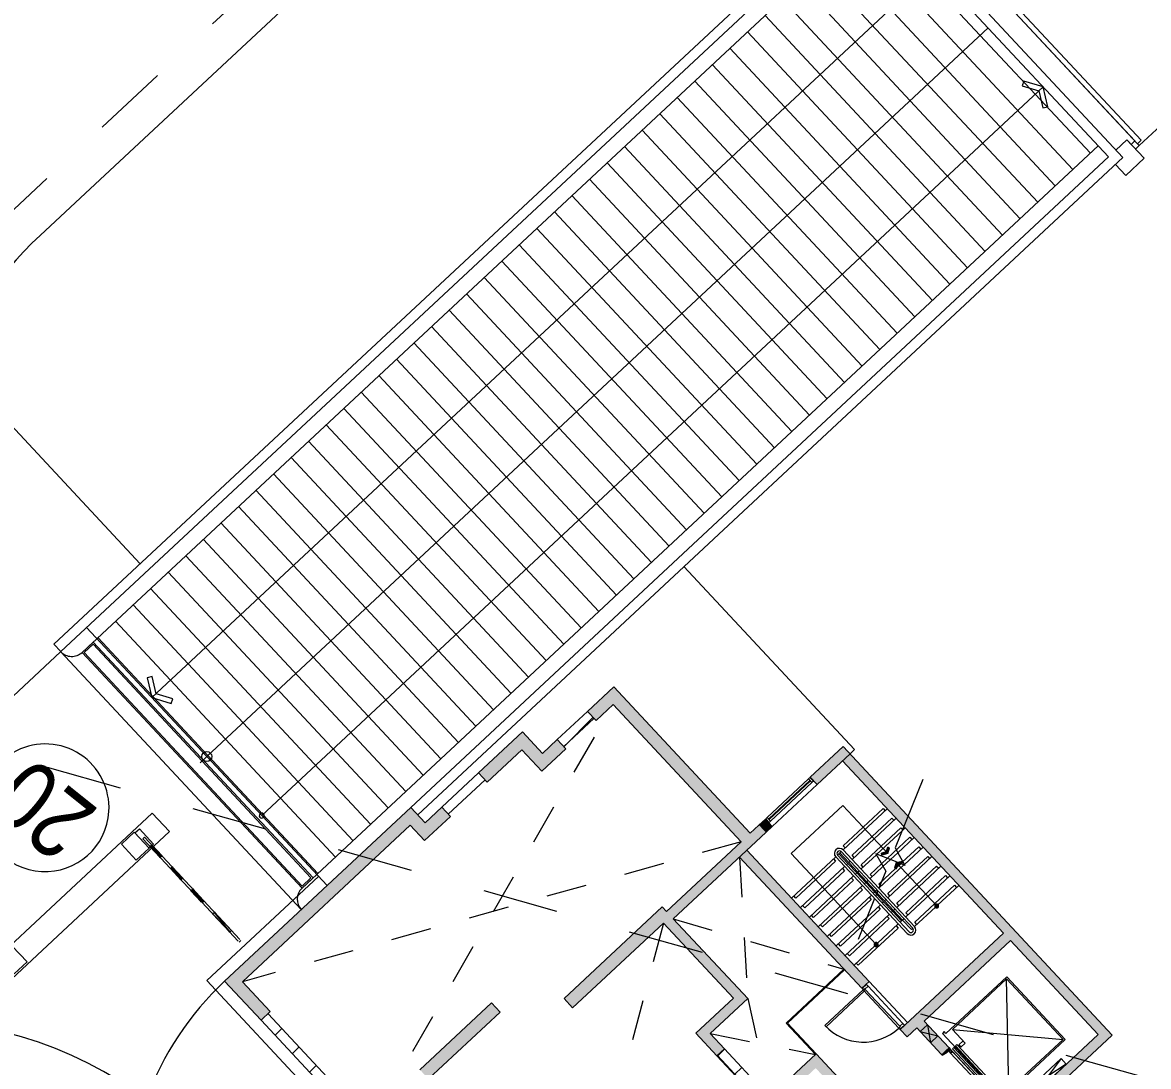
# Model space of a CAD drawing. Header units: millimetres. Extents: x -71377 to 516042, y -145869 to 441446.
# Drawn here: x 170572 to 192912, y 93137 to 113853 of the extents above; entities that cross this region are included whole.
import ezdxf

# ---------------------------------------------------------------- set-up
doc = ezdxf.new("R2010")
doc.units = ezdxf.units.MM
doc.header["$LTSCALE"] = 1000
for name, pattern in [('_점선_M_', [3, 1.5, -1.5]), ('_점선_S_', [1.6, 0.8, -0.8]), ('_점선_XS_', [1.15, 0.6, -0.55])]:
    doc.linetypes.add(name, pattern=pattern)
for name, color, linetype, lineweight in [('01', 1, 'Continuous', 5), ('04', 4, 'Continuous', 5), ('06', 6, 'Continuous', 5), ('07', 7, 'Continuous', 5), ('09_HID', 9, '_점선_M_', 5), ('252', 252, 'Continuous', 5), ('A-detl', 7, 'Continuous', 5), ('A-door', 4, 'Continuous', 5), ('A-door-hdln', 8, 'Continuous', 5), ('A-ele-8', 8, 'Continuous', 5), ('A-fnsh', 5, 'Continuous', 5), ('A-furn-hdln', 8, '_점선_XS_', 5), ('A-glas', 5, 'Continuous', 5), ('A-glas-hdln', 8, 'Continuous', 5), ('A-hat', 251, 'Continuous', 5), ('A-mark-k', 7, 'Continuous', 5), ('A-strs', 7, 'Continuous', 5), ('A-wind', 4, 'Continuous', 5), ('A-wind-hdln', 8, 'Continuous', 5), ('A_bwall', 3, 'Continuous', 5), ('A_cwall', 2, 'Continuous', 5), ('A_fnsh-4', 4, 'Continuous', 5), ('AA_dash_M_', 7, '_점선_M_', 5), ('AA_난간', 7, 'Continuous', 9), ('AA_논슬립', 252, 'Continuous', 5), ('AA_오픈', 8, '_점선_S_', 5), ('elev', 4, 'Continuous', 5), ('S-ccol', 2, 'Continuous', 5), ('조경라인_dwg', 8, 'Continuous', 5)]:
    doc.layers.add(name, color=color, linetype=linetype, lineweight=lineweight)
doc.styles.add('Arial', font='arial.ttf', dxfattribs={"width": 0.821908, "height": 1379.715681})
pattern_1 = [(45, (165969.5, 243949.9), (-353.5534, 353.5534), [])]

# ---------------------------------------------------------------- blocks, each defined once
blk = doc.blocks.new('EV_15인승 - EV_15인승_1060x2100-6900318-지반층 배치도')
at = {"layer": 'A-furn-hdln'}
for p, q in [((1050, 100), (1050, -100)), ((1350, 100), (1350, -100))]:
    blk.add_line(p, q, dxfattribs=at)
at = {"layer": 'elev'}
for p, q in [((1350, 100), (1050, -100)), ((1350, -100), (1050, 100)), ((1025, -198), (-775, -198)), ((-775, -198), (-775, -248)), ((665, -135), (-415, -135)), ((-415, -135), (-415, -175)), ((-415, -175), (665, -175)), ((665, -219), (-415, -219)), ((-415, -219), (-415, -259)), ((-405, -65), (-405, -50)), ((-405, -50), (-375, -50)), ((-402, -65), (-405, -65)), ((-405, -100), (-405, -85)), ((-405, -85), (-402, -85)), ((-375, -100), (-405, -100)), ((-378, -53), (-402, -53)), ((-402, -53), (-402, -65)), ((-402, -85), (-402, -97)), ((-402, -97), (-378, -97)), ((-378, -97), (-378, -53)), ((-375, -50), (625, -50)), ((-375, -50), (-375, -100)), ((-375, -100), (625, -100)), ((625, -50), (655, -50)), ((625, -50), (625, -100)), ((655, -100), (625, -100)), ((652, -53), (628, -53)), ((628, -53), (628, -97)), ((628, -97), (652, -97)), ((652, -65), (652, -53)), ((655, -65), (652, -65)), ((652, -97), (652, -85)), ((652, -85), (655, -85)), ((655, -50), (655, -65)), ((655, -85), (655, -100)), ((665, -175), (665, -135)), ((665, -259), (665, -219)), ((1025, -248), (1025, -198)), ((-775, -248), (-725, -248)), ((-725, -248), (-725, -1898)), ((-695, -1868), (-695, -398)), ((-695, -398), (-325, -398)), ((945, -398), (-695, -1868)), ((-695, -398), (945, -1868)), ((-415, -259), (665, -259)), ((-325, -278), (-385, -278)), ((-385, -278), (-385, -398)), ((-325, -398), (-325, -278)), ((635, -278), (575, -278)), ((575, -278), (575, -398)), ((575, -398), (945, -398)), ((635, -398), (635, -278)), ((945, -398), (945, -1868)), ((975, -1898), (975, -248)), ((975, -248), (1025, -248)), ((-1100, -720), (-950, -720)), ((-950, -1580), (-1100, -720)), ((-1100, -1580), (-950, -720)), ((-1100, -1580), (-1100, -720)), ((-950, -720), (-950, -1580)), ((-950, -1580), (-1100, -1580)), ((-725, -1898), (975, -1898)), ((945, -1868), (-695, -1868))]:
    blk.add_line(p, q, dxfattribs=at)
blk = doc.blocks.new('외여닫이문 - __A_FSD_11x21_씰FL_20_원형__계단실-7570922-지반층 배치도')
at = {"layer": 'A-door'}
for p, q in [((485, 100), (485, 1140)), ((485, 1140), (520, 1140)), ((520, 100), (520, 1140)), ((-520, 100), (-550, 100)), ((-550, 100), (-550, -20)), ((-520, 65), (-520, 100)), ((-505, 65), (-520, 65)), ((-505, -20), (-505, 65)), ((485, 100), (520, 100)), ((520, 65), (505, 65)), ((505, 65), (505, -20)), ((520, 100), (520, 65)), ((550, 100), (520, 100)), ((550, -20), (550, 100)), ((-550, -20), (-505, -20)), ((505, -20), (550, -20))]:
    blk.add_line(p, q, dxfattribs=at)
at = {"layer": 'A-door-hdln'}
for p, q in [((520, 100), (-520, 100)), ((505, 65), (-505, 65)), ((505, -20), (-505, -20))]:
    blk.add_line(p, q, dxfattribs=at)
blk.add_arc((520, 100), 1040, 90, 180, dxfattribs=at)
blk = doc.blocks.new('고정창 - _A_AW_12X11-7564381-지반층 배치도')
at = {"layer": 'A-glas'}
for p, q in [((-560, -44), (560, -44)), ((-560, -56), (-560, -44)), ((560, -56), (-560, -56)), ((560, -44), (560, -56))]:
    blk.add_line(p, q, dxfattribs=at)
at = {"layer": 'A-wind'}
for p, q in [((-600, 0), (-560, 0)), ((-600, -100), (-600, 0)), ((-560, -100), (-600, -100)), ((-560, 0), (-560, -100)), ((560, 0), (600, 0)), ((560, -100), (560, 0)), ((600, -100), (560, -100)), ((600, 0), (600, -100))]:
    blk.add_line(p, q, dxfattribs=at)
at = {"layer": 'A-wind-hdln'}
for p, q in [((-560, 0), (560, 0)), ((560, -100), (-560, -100))]:
    blk.add_line(p, q, dxfattribs=at)
blk = doc.blocks.new('조경라인_dwg_XREF-조경라인$0$XREF-조경라인$0$XREF-조경라인$0$XR-단지배치도$0$XR-단지배치도$0$A$Ce978da38-7862171-지반층 배치도')
at = {"layer": '04'}
for points in [[(295, -464), (-7, -440), (290, -414)], [(295, -464), (-3, -490), (-7, -440)], [(890, -412), (588, -388), (886, -363)], [(890, -412), (592, -438), (588, -388)], [(1486, -360), (1184, -337), (1481, -311)], [(1486, -360), (1188, -386), (1184, -337)], [(2280, -291), (1779, -285), (2276, -242)], [(2280, -291), (1783, -334), (1779, -285)], [(-385, -4262), (-87, -4236), (-83, -4285)], [(-2399, -4437), (-1902, -4394), (-1898, -4443), (-2233, -4439)], [(-2399, -4437), (-1898, -4443), (-2395, -4487)], [(-1576, -4365), (-1278, -4339), (-1274, -4389)], [(-1576, -4365), (-1274, -4389), (-1572, -4415)], [(-981, -4313), (-683, -4288), (-679, -4337), (-737, -4333)], [(-981, -4313), (-726, -4341), (-976, -4363)], [(-385, -4262), (-83, -4285), (-381, -4311)]]:
    blk.add_hatch(color=256, dxfattribs=at).paths.add_polyline_path(points)
for p, q in [((-7, -440), (290, -414)), ((295, -464), (-7, -440)), ((-3, -490), (-7, -440)), ((-7, -440), (295, -464)), ((290, -414), (295, -464)), ((588, -388), (886, -363)), ((890, -412), (588, -388)), ((592, -438), (588, -388)), ((588, -388), (890, -412)), ((890, -412), (592, -438)), ((886, -363), (890, -412)), ((1184, -337), (1481, -311)), ((1486, -360), (1184, -337)), ((1188, -386), (1184, -337)), ((1184, -337), (1486, -360)), ((1486, -360), (1188, -386)), ((1481, -311), (1486, -360)), ((1779, -285), (2276, -242)), ((1779, -285), (2276, -242)), ((2280, -291), (1779, -285)), ((1783, -334), (1779, -285)), ((1779, -285), (2280, -291)), ((2280, -291), (1783, -334)), ((2280, -291), (1783, -334)), ((2276, -242), (2280, -291)), ((295, -464), (-3, -490)), ((-385, -4262), (-87, -4236)), ((-87, -4236), (-83, -4285)), ((-2667, -4510), (-2671, -4461)), ((-2399, -4437), (-1902, -4394)), ((-2399, -4437), (-1902, -4394)), ((-2399, -4437), (-1898, -4443)), ((-2395, -4487), (-2399, -4437)), ((-2233, -4439), (-2399, -4437)), ((-1898, -4443), (-2395, -4487)), ((-1898, -4443), (-2395, -4487)), ((-1898, -4443), (-2233, -4439)), ((-1902, -4394), (-1898, -4443)), ((-1600, -4417), (-1605, -4368)), ((-1576, -4365), (-1278, -4339)), ((-1576, -4365), (-1274, -4389)), ((-1572, -4415), (-1576, -4365)), ((-1274, -4389), (-1576, -4365)), ((-1274, -4389), (-1572, -4415)), ((-1278, -4339), (-1274, -4389)), ((-981, -4313), (-683, -4288)), ((-981, -4313), (-726, -4341)), ((-976, -4363), (-981, -4313)), ((-737, -4333), (-981, -4313)), ((-726, -4341), (-976, -4363)), ((-679, -4337), (-737, -4333)), ((-683, -4288), (-679, -4337)), ((-385, -4262), (-83, -4285)), ((-381, -4311), (-385, -4262)), ((-83, -4285), (-385, -4262)), ((-83, -4285), (-381, -4311))]:
    blk.add_line(p, q, dxfattribs=at)
at = {"layer": '04', "flags": 128}
for points in [[(-498, -43), (0, 0), (408, -4682), (-91, -4726)], [(2552, -268), (-212, -508), (-216, -458), (2548, -218)], [(-410, -437), (0, -402), (10, -521), (41, -870), (-388, -907), (-418, -558), (10, -521), (-400, -557)], [(1184, -337), (1481, -311), (1486, -360), (1188, -386)], [(319, -4288), (-90, -4324), (-101, -4205), (-131, -3856), (297, -3819), (328, -4167), (-101, -4205), (309, -4169)]]:
    blk.add_lwpolyline(points, close=True, dxfattribs=at)
for points in [[(-7, -440), (290, -414), (295, -464), (-3, -490)], [(588, -388), (886, -363), (890, -412), (592, -438)], [(-2643, -4458), (121, -4218), (126, -4267), (-2638, -4508)], [(-83, -4285), (-381, -4311), (-385, -4262), (-87, -4236)], [(-1576, -4365), (-1278, -4339), (-1274, -4389), (-1572, -4415)], [(-679, -4337), (-976, -4363), (-981, -4313), (-683, -4288)]]:
    blk.add_lwpolyline(points, dxfattribs=at)
blk = doc.blocks.new('조경라인_dwg_XREF-조경라인$0$A$C78AA064C-7862170-지반층 배치도')
at = {"layer": '07'}
for start, end in [(21.6264, 201.6264), (201.6264, 21.6264)]:
    blk.add_arc((1310, 1310), 1266, start, end, dxfattribs=at)
at = {"layer": '252', "insert": (1487, 2029), "char_height": 1379.7, "width": 2060.14, "attachment_point": 2, "rotation": 346.196, "line_spacing_factor": 0.941778, "style": 'Arial'}
blk.add_mtext('20', dxfattribs=at)
blk = doc.blocks.new('조경라인_dwg_A$Ced66136b-7862173-지반층 배치도')
at = {"layer": '01'}
blk.add_line((25199, 26364), (29097, 29999), dxfattribs=at)
for centre, radius, start, end in [((36442, 19073), 6000, 133, 160.1911), ((26241, 15148), 7500, 13.5878, 189.9829)]:
    blk.add_arc(centre, radius, start, end, dxfattribs=at)
for name, p, rotation in [('조경라인_dwg_XREF-조경라인$0$XREF-조경라인$0$XREF-조경라인$0$XR-단지배치도$0$XR-단지배치도$0$A$Ce978da38-7862171-지반층 배치도', (27478, 23590), 128.0251570726265), ('조경라인_dwg_XREF-조경라인$0$A$C78AA064C-7862170-지반층 배치도', (30531, 27537), 155.0499774602706)]:
    blk.add_blockref(name, p, dxfattribs=dict(rotation=rotation))
blk = doc.blocks.new('조경라인_dwg-6847807-지반층 배치도')
at = {"layer": '06', "flags": 128}
blk.add_lwpolyline([(177827, 116067), (171625, 110283), (170923, 109629)], dxfattribs=at)
at = {"layer": '06'}
for centre, radius, start, end in [((187549, 97403), 22300, 24.2097, 85.3974), ((187549, 97403), 20500, 13.2925, 85.3974), ((176379, 103778), 8000, 133, 184.2811)]:
    blk.add_arc(centre, radius, start, end, dxfattribs=at)
at = {"layer": '09_HID'}
blk.add_line((177635, 116893), (161367, 101723), dxfattribs=at)
blk.add_arc((186291, 81927), 36075, 98.7165, 119.7003, dxfattribs=at)
blk.add_blockref('조경라인_dwg_A$Ced66136b-7862173-지반층 배치도', (142231, 71369))
blk = doc.blocks.new('계단진행_난간_Non Slip - 계단진행_난간_Non Slip-3375518-지반층 배치도')
at = {"layer": 'AA_난간'}
for p, q in [((700, 0), (700, -2080)), ((750, -2080), (750, 0)), ((850, 0), (850, -2080)), ((900, -2080), (900, 0))]:
    blk.add_line(p, q, dxfattribs=at)
for centre, radius, start, end in [((800, 0), 100, 360, 180), ((800, 0), 50, 0, 180), ((800, -2080), 100, 180, 0), ((800, -2080), 50, 180, 0)]:
    blk.add_arc(centre, radius, start, end, dxfattribs=at)
at = {"layer": 'AA_논슬립'}
for p, q in [((-440, -60), (-440, 0)), ((960, 60), (2040, 60)), ((960, 0), (960, 60)), ((2040, 60), (2040, 0)), ((640, -60), (-440, -60)), ((640, 0), (640, -60)), ((960, -200), (2040, -200)), ((960, -260), (960, -200)), ((2040, -200), (2040, -260)), ((-440, -320), (-440, -260)), ((640, -320), (-440, -320)), ((640, -260), (640, -320)), ((-440, -580), (-440, -520)), ((640, -580), (-440, -580)), ((640, -520), (640, -580)), ((960, -460), (2040, -460)), ((960, -520), (960, -460)), ((2040, -460), (2040, -520)), ((-440, -840), (-440, -780)), ((640, -840), (-440, -840)), ((640, -780), (640, -840)), ((960, -720), (2040, -720)), ((960, -780), (960, -720)), ((2040, -720), (2040, -780)), ((-440, -1100), (-440, -1040)), ((640, -1100), (-440, -1100)), ((640, -1040), (640, -1100)), ((960, -980), (1408, -980)), ((960, -1040), (960, -980)), ((1441, -980), (1559, -980)), ((1592, -980), (2040, -980)), ((2040, -980), (2040, -1040)), ((-440, -1360), (-440, -1300)), ((640, -1300), (640, -1360)), ((960, -1240), (2040, -1240)), ((960, -1300), (960, -1240)), ((2040, -1240), (2040, -1300)), ((640, -1360), (-440, -1360)), ((-440, -1620), (-440, -1560)), ((640, -1560), (640, -1620)), ((960, -1500), (2040, -1500)), ((960, -1560), (960, -1500)), ((2040, -1500), (2040, -1560)), ((640, -1620), (-440, -1620)), ((960, -1760), (2040, -1760)), ((960, -1820), (960, -1760)), ((2040, -1760), (2040, -1820)), ((-440, -1880), (-440, -1820)), ((640, -1880), (-440, -1880)), ((640, -1820), (640, -1880)), ((960, -2020), (2040, -2020)), ((960, -2080), (960, -2020)), ((2040, -2020), (2040, -2080))]:
    blk.add_line(p, q, dxfattribs=at)
blk = doc.blocks.new('계단 경로1 - 계단 경로 _양방향_-V154-지반층 배치도')
at = {"layer": 'A-detl', "lineweight": 9}
for points in [[(-1389, 1296), (-1329, 1400), (-1396, 1500), (-1424, 1484), (-1375, 1400), (-1424, 1316)], [(-994, 1316), (-1043, 1400), (-994, 1484), (-1029, 1504), (-1089, 1400), (-1029, 1296)], [(111, 1365), (131, 1400), (119, 1428), (63, 1428), (56, 1380), (71, 1365)], [(-130, -10), (-141, 28), (-189, 35), (-208, 10), (-189, -35), (-159, -39)]]:
    blk.add_hatch(color=256, dxfattribs=at).paths.add_polyline_path(points)
for p, q in [((-2639, 1400), (-1329, 1400)), ((-2639, 0), (-2639, 1400)), ((-1389, 1504), (-1424, 1484)), ((-1375, 1400), (-1424, 1484)), ((-1375, 1400), (-1424, 1316)), ((-1329, 1400), (-1389, 1504)), ((-1329, 1400), (-1389, 1296)), ((-1089, 1400), (-1029, 1504)), ((91, 1400), (-1089, 1400)), ((-1089, 1400), (-1029, 1296)), ((-1043, 1400), (-994, 1484)), ((-1043, 1400), (-994, 1316)), ((-1029, 1504), (-994, 1484)), ((-1389, 1296), (-1424, 1316)), ((-1029, 1296), (-994, 1316)), ((-169, 0), (-2639, 0))]:
    blk.add_line(p, q, dxfattribs=at)
for centre, start, end in [((91, 1400), 360, 180), ((91, 1400), 180, 360), ((-169, 0), 360, 180), ((-169, 0), 180, 360)]:
    blk.add_arc(centre, 40, start, end, dxfattribs=at)

msp = doc.modelspace()

# ---------------------------------------------------------------- hatches: boundary and pattern name
at = {"layer": 'A-hat'}
for points in [[(181950.3, 100000.1), (182473.2, 100487.7), (182302.7, 100670.5), (181779.8, 100182.9)], [(184827.4, 97596.6), (185010.2, 97767.1), (182473.2, 100487.7), (182290.3, 100317.2), (184279, 98184.6)], [(180704.7, 99180.4), (180887.5, 99350.9), (180491.9, 99775.1), (180309.1, 99604.6), (180545.7, 99350.9)], [(179792.1, 98780.6), (180479.6, 99421.7), (180309.1, 99604.6), (179621.6, 98963.5)], [(180875.2, 98997.5), (181350.5, 99440.8), (181180, 99623.7), (180704.7, 99180.4)], [(190171.5, 95634), (190317.8, 95770.4), (186989.6, 99339.4), (186843.3, 99203), (190044.3, 95770.4)], [(186338.7, 98732.4), (186588, 98964.9), (186451.6, 99111.2), (186208.7, 98871.9), (186302.3, 98771.5)], [(174751.6, 94647.8), (178265.8, 97924.8), (178095.3, 98107.6), (174581.1, 94830.6), (174592.7, 94818.3)], [(178548.8, 97621.2), (178731.7, 97791.7), (178278.1, 98278.1), (178095.3, 98107.6), (178278.1, 97911.5)], [(178561.2, 97974.6), (178731.7, 97791.7), (179060.8, 98098.6), (178890.3, 98281.5)], [(183482.8, 96069.2), (185318.7, 97781.2), (185182.3, 97927.5), (183346.4, 96215.5), (183435, 96120.4)], [(185318.7, 97781.2), (185446.5, 97900.4), (185310.1, 98046.7), (185182.3, 97927.5), (185317.4, 97782.6)], [(187223.5, 94689.8), (187369.7, 94826.2), (184941.8, 97429.8), (184797.9, 97290.9), (185981.6, 96021.5)], [(181486, 94302.9), (183435, 96120.4), (183264.5, 96303.3), (181315.5, 94485.8)], [(184676.6, 94495.7), (184822.9, 94632.1), (183435, 96120.4), (183288.8, 95984), (183482.8, 95776)], [(188123.7, 93724.4), (190171.5, 95634), (190035.1, 95780.3), (187987.3, 93870.7), (187998.7, 93858.5)], [(190691.9, 95075.9), (190838.2, 95212.3), (190317.8, 95770.4), (190171.5, 95634), (190606.7, 95167.3)], [(192047, 93622.8), (192193.3, 93759.2), (190838.2, 95212.3), (190691.9, 95075.9), (191919.8, 93759.2)], [(175304.1, 94055.4), (175486.9, 94225.9), (174934.5, 94818.3), (174751.6, 94647.8)], [(184213.3, 93790.2), (184959.3, 94485.9), (184822.9, 94632.1), (184076.9, 93936.5)], [(178627.7, 92888.6), (180050.1, 94215.1), (179879.6, 94397.9), (178457.2, 93071.4)], [(184350.1, 93350.3), (184496.3, 93486.7), (184076.9, 93936.5), (183930.6, 93800.1), (184213.3, 93497)], [(188801.5, 93378.8), (188947.8, 93515.2), (188460.1, 94038.1), (188313.9, 93901.7), (188793.2, 93387.7)], [(190141.8, 91846.2), (192047, 93622.8), (191910.6, 93769.1), (190005.4, 91992.5), (190053, 91941.5)], [(189036.5, 90179.6), (189182.7, 90316), (186318.3, 93387.7), (186172.1, 93251.3), (188909.3, 90316)], [(188818.5, 93360.5), (188947.8, 93449.5), (188980.6, 93480), (188947.8, 93515.2), (188801.5, 93378.8)], [(185529.6, 92378.7), (186308.5, 93105), (186172.1, 93251.3), (185393.2, 92525), (185488.2, 92423)]]:
    msp.add_hatch(color=256, dxfattribs=at).paths.add_polyline_path(points)
h = msp.add_hatch(dxfattribs=at)
h.set_pattern_fill('FP_12', color=256, scale=1000, style=0, pattern_type=2)
h.set_pattern_definition(pattern_1)
h.paths.add_polyline_path([(181180, 99623.7), (181309.6, 99484.7), (181909.3, 100044), (181779.8, 100182.9)])
h = msp.add_hatch(color=256, dxfattribs=at)
h.paths.add_polyline_path([(186588, 98964.9), (186989.6, 99339.4), (186853.2, 99485.7), (186588, 99238.4)])
h.paths.add_polyline_path([(186588, 98964.9), (186588, 99238.4), (186451.6, 99111.2)])
h = msp.add_hatch(dxfattribs=at)
h.set_pattern_fill('FP_12', color=256, scale=1000, style=0, pattern_type=2)
h.set_pattern_definition(pattern_1)
h.paths.add_polyline_path([(177159.1, 92066.1), (177298.1, 92195.7), (175443, 94184.9), (175304.1, 94055.4)])
h = msp.add_hatch(dxfattribs=at)
h.set_pattern_fill('FP_12', color=256, scale=1000, style=0, pattern_type=2)
h.set_pattern_definition(pattern_1)
h.paths.add_polyline_path([(185121.2, 92538), (185260.2, 92667.6), (184496.3, 93486.7), (184357.4, 93357.1), (184929.8, 92743.3)])
h = msp.add_hatch(color=256, dxfattribs=at)
h.paths.add_polyline_path([(189633.5, 92486.6), (189774.1, 92629.1), (189742.3, 92663.2), (189701.3, 92623), (189616.5, 92504.9)])
h.paths.add_polyline_path([(188918.8, 93422.4), (188948.7, 93440.9), (188980.6, 93480)])

# ---------------------------------------------------------------- linework, layer by layer
at = {"layer": 'A-detl'}
for p, q in [((187549.6, 116085), (171752.3, 101353.9)), ((187394.2, 115940.1), (191759, 111259.5)), ((187045.9, 115615.3), (191410.7, 110934.7)), ((186697.6, 115290.5), (191062.3, 110609.9)), ((173136.1, 100456.5), (188640.8, 114914.9)), ((186349.3, 114965.7), (190714, 110285.1)), ((186000.9, 114640.9), (190365.7, 109960.3)), ((185652.6, 114316.1), (190017.4, 109635.5)), ((185304.3, 113991.3), (189669.1, 109310.7)), ((174227.3, 99286.3), (189732, 113744.7)), ((184956, 113666.5), (189320.8, 108985.9)), ((184607.7, 113341.7), (188972.5, 108661.1)), ((184259.4, 113016.9), (188624.2, 108336.3)), ((183911.1, 112692.1), (188275.9, 108011.4)), ((190436.7, 112692.7), (190407.3, 112596.6)), ((190407.3, 112596.6), (190739.1, 112495.2)), ((190823.2, 112574.5), (190436.7, 112692.7)), ((175318.5, 98116.2), (190823.2, 112574.5)), ((190739.1, 112495.2), (190817.1, 112157.2)), ((190915, 112179.8), (190823.2, 112574.5)), ((183562.8, 112367.3), (187927.6, 107686.6)), ((190817.1, 112157.2), (190915, 112179.8)), ((183214.5, 112042.5), (187579.3, 107361.8)), ((182866.2, 111717.7), (187231, 107037)), ((191914.4, 111404.4), (176117.1, 96673.2)), ((182517.9, 111392.9), (186882.7, 106712.2)), ((182169.6, 111068.1), (186534.4, 106387.4)), ((181821.3, 110743.3), (186186, 106062.6)), ((181472.9, 110418.5), (185837.7, 105737.8)), ((181124.6, 110093.7), (185489.4, 105413)), ((180776.3, 109768.9), (185141.1, 105088.2)), ((180428, 109444.1), (184792.8, 104763.4)), ((180079.7, 109119.3), (184444.5, 104438.6)), ((179731.4, 108794.5), (184096.2, 104113.8)), ((179383.1, 108469.7), (183747.9, 103789)), ((179034.8, 108144.9), (183399.6, 103464.2)), ((178686.5, 107820.1), (183051.3, 103139.4)), ((178338.2, 107495.3), (182703, 102814.6)), ((177989.9, 107170.5), (182354.7, 102489.8)), ((177641.6, 106845.7), (182006.4, 102165)), ((177293.3, 106520.9), (181658.1, 101840.2)), ((176945, 106196.1), (181309.7, 101515.4)), ((176596.6, 105871.3), (180961.4, 101190.6)), ((176248.3, 105546.5), (180613.1, 100865.8)), ((175900, 105221.7), (180264.8, 100541)), ((175551.7, 104896.9), (179916.5, 100216.2)), ((175203.4, 104572.1), (179568.2, 99891.4)), ((174855.1, 104247.3), (179219.9, 99566.6)), ((174506.8, 103922.5), (178871.6, 99241.8)), ((174158.5, 103597.7), (178523.3, 98917)), ((173810.2, 103272.9), (178175, 98592.2)), ((173461.9, 102948.1), (177826.7, 98267.4)), ((173113.6, 102623.3), (177478.4, 97942.6)), ((172765.3, 102298.5), (177130.1, 97617.8)), ((172417, 101973.7), (176781.8, 97293)), ((171840.3, 101846.1), (176614.3, 96726.6)), ((172068.7, 101648.9), (176433.4, 96968.2)), ((171971.7, 101558.5), (171752.3, 101353.9)), ((171970.3, 101516.1), (171794.7, 101352.4)), ((176294.1, 96879.4), (171970.3, 101516.1)), ((176336.5, 96877.9), (171971.7, 101558.5)), ((171328.4, 101368.6), (176102.3, 96249.3)), ((171752.3, 101353.9), (176117.1, 96673.3)), ((171794.7, 101352.4), (176118.5, 96715.7)), ((173143, 100872.9), (173045.1, 100850.3)), ((173045.1, 100850.3), (173136.1, 100456.5)), ((173221.1, 100534.9), (173143, 100872.9)), ((173552.8, 100433.4), (173221.1, 100534.9)), ((173136.1, 100456.5), (173523.5, 100337.4)), ((173523.5, 100337.4), (173552.8, 100433.4)), ((174351.6, 99153), (174102.9, 99419.7)), ((174360.6, 99410.7), (174093.9, 99162)), ((176117.1, 96673.3), (176336.5, 96877.9)), ((176118.5, 96715.7), (176294.1, 96879.4))]:
    msp.add_line(p, q, dxfattribs=at)
msp.add_circle((174227.3, 99286.3), 100, dxfattribs=at)
for centre, radius, start, end in [((171547.7, 101573.3), 300, 223, 313), ((175318.5, 98116.2), 50, 42.99224, 223), ((175318.5, 98116.2), 50, 223, 42.99224), ((176321.7, 96453.8), 300, 133, 223)]:
    msp.add_arc(centre, radius, start, end, dxfattribs=at)
at = {"layer": 'A-ele-8'}
for p, q in [((192694.2, 111447.8), (187647.4, 116859.9)), ((187720.6, 116928.1), (192767.4, 111516)), ((171195.6, 101518.3), (187354.9, 116587.1)), ((187354.9, 116587.1), (192401.7, 111175)), ((187345, 116304.4), (171332, 101372)), ((192119, 111184.9), (187345, 116304.4)), ((192694.2, 111447.8), (192767.4, 111516)), ((178278.1, 98278.1), (192119, 111184.9)), ((192401.7, 111175), (178414.5, 98131.8)), ((171332, 101372), (171195.6, 101518.3)), ((186338.7, 98732.4), (185446.5, 97900.4)), ((174227.8, 94842.9), (176443.8, 96909.4)), ((180522.6, 88092.5), (174227.8, 94842.9))]:
    msp.add_line(p, q, dxfattribs=at)
at = {"layer": 'A-fnsh'}
for p, q in [((192728.3, 111411.3), (196385.1, 114821.3)), ((192655.2, 111343.1), (192728.3, 111411.3)), ((192694.2, 111447.8), (192728.3, 111411.3)), ((167996.6, 108379.9), (172907, 103114.2)), ((183694.9, 103055.9), (187081, 99424.7)), ((176614.3, 96726.5), (171840.3, 101846)), ((186989.6, 99339.4), (187081, 99424.7)), ((186882.5, 95055.5), (185748.9, 93998.4)), ((187960, 93900), (187250.7, 94660.6)), ((185748.9, 93998.4), (186318.3, 93387.7)), ((189742.3, 92663.2), (188985.3, 93475)), ((184350.1, 93350.3), (185113.9, 92531.2))]:
    msp.add_line(p, q, dxfattribs=at)
at = {"layer": 'A-hat'}
for p, q in [((192643.1, 111502.7), (187698.6, 116805)), ((192265.3, 111321.3), (192484.7, 111525.9)), ((192484.7, 111525.9), (192569.9, 111434.5)), ((192569.9, 111434.5), (192643.1, 111502.7))]:
    msp.add_line(p, q, dxfattribs=at)
at = {"layer": 'A-mark-k'}
for p, q in [((188431.8, 98828.5), (187884.7, 97474.6)), ((187884.7, 97474.6), (188080.8, 97125.7)), ((187501.3, 97359.8), (187697.4, 97011)), ((187923.7, 97189.2), (187501.3, 97359.8)), ((187697.4, 97011), (187561.2, 96673.7)), ((188080.8, 97125.7), (187988.4, 97163.1)), ((187540.5, 96622.6), (187499.2, 96520.3)), ((187478.5, 96469.1), (187150.4, 95657))]:
    msp.add_line(p, q, dxfattribs=at)
at = {"layer": 'A-strs'}
for p, q in [((186852.3, 97433.9), (187729.9, 98252.3)), ((186852.3, 97433.9), (187729.9, 98252.3)), ((187029.6, 97243.7), (187907.3, 98062.1)), ((187029.6, 97243.7), (187907.3, 98062.1)), ((188021.6, 97813.2), (188084.6, 97872)), ((188021.6, 97813.2), (188084.6, 97872)), ((188084.6, 97872), (188057.2, 97901.4)), ((187525.1, 97350.2), (188021.6, 97813.2)), ((187525.1, 97350.2), (188021.6, 97813.2)), ((187938, 97379.8), (188261.9, 97681.8)), ((187938, 97379.8), (188261.9, 97681.8)), ((188069.1, 97146.5), (188439.2, 97491.7)), ((188069.1, 97146.5), (188439.2, 97491.7)), ((186706, 97297.5), (185828.4, 96479.1)), ((186706, 97297.5), (185828.4, 96479.1)), ((186770, 97357.1), (186742.6, 97331.6)), ((186770, 97357.1), (186742.6, 97331.6)), ((186770, 97357.1), (186788.3, 97374.2)), ((186770, 97357.1), (186947.4, 97167)), ((186788.3, 97374.2), (186815.8, 97399.8)), ((186788.3, 97374.2), (186815.8, 97399.8)), ((186965.6, 97184), (186788.3, 97374.2)), ((186965.6, 97184), (186993.1, 97209.6)), ((186965.6, 97184), (186993.1, 97209.6)), ((187143, 96993.9), (186965.6, 97184)), ((187207, 97053.6), (187513.1, 97339)), ((187207, 97053.6), (187513.1, 97339)), ((187513.1, 97339), (187525.1, 97350.2)), ((187513.1, 97339), (187525.1, 97350.2)), ((187644.2, 97105.8), (187791.1, 97242.8)), ((187644.2, 97105.8), (187791.1, 97242.8)), ((187738.9, 96483.1), (188616.5, 97301.5)), ((187738.9, 96483.1), (188616.5, 97301.5)), ((187791.1, 97242.8), (187938, 97379.8)), ((187791.1, 97242.8), (187938, 97379.8)), ((186878.8, 97103), (186005.7, 96288.9)), ((186878.8, 97103), (186005.7, 96288.9)), ((186947.4, 97167), (186919.9, 97141.4)), ((186947.4, 97167), (186919.9, 97141.4)), ((186947.4, 97167), (187124.7, 96976.8)), ((187124.7, 96976.8), (187097.3, 96951.3)), ((187124.7, 96976.8), (187097.3, 96951.3)), ((187124.7, 96976.8), (187302, 96786.7)), ((187143, 96993.9), (187170.4, 97019.5)), ((187143, 96993.9), (187170.4, 97019.5)), ((187320.3, 96803.7), (187143, 96993.9)), ((187384.3, 96863.4), (187641.3, 97103)), ((187384.3, 96863.4), (187641.3, 97103)), ((187561.6, 96673.3), (188057.1, 97135.3)), ((187561.6, 96673.3), (188057.1, 97135.3)), ((187916.2, 96293), (188793.9, 97111.4)), ((187916.2, 96293), (188793.9, 97111.4)), ((188057.1, 97135.3), (188069.1, 97146.5)), ((188057.1, 97135.3), (188069.1, 97146.5)), ((187060.7, 96917.2), (186183.1, 96098.8)), ((187060.7, 96917.2), (186183.1, 96098.8)), ((187302, 96786.7), (187274.6, 96761.1)), ((187302, 96786.7), (187274.6, 96761.1)), ((187302, 96786.7), (187479.3, 96596.5)), ((187320.3, 96803.7), (187347.7, 96829.3)), ((187320.3, 96803.7), (187347.7, 96829.3)), ((187497.6, 96613.6), (187320.3, 96803.7)), ((188093.6, 96102.8), (188971.2, 96921.2)), ((188093.6, 96102.8), (188971.2, 96921.2)), ((187238, 96727), (186360.4, 95908.6)), ((187238, 96727), (186360.4, 95908.6)), ((187415.3, 96536.9), (186537.7, 95718.5)), ((187415.3, 96536.9), (186537.7, 95718.5)), ((187479.3, 96596.5), (187451.9, 96571)), ((187479.3, 96596.5), (187451.9, 96571)), ((187479.3, 96596.5), (187656.6, 96406.4)), ((187497.6, 96613.6), (187525, 96639.2)), ((187497.6, 96613.6), (187525, 96639.2)), ((187525, 96584.2), (187497.6, 96613.6)), ((187674.9, 96423.4), (187525, 96584.2)), ((188733.1, 96343.7), (189148.5, 96731.1)), ((188733.1, 96343.7), (189148.5, 96731.1)), ((187592.6, 96346.7), (186715, 95528.3)), ((187592.6, 96346.7), (186715, 95528.3)), ((187656.6, 96406.4), (187629.2, 96380.8)), ((187656.6, 96406.4), (187629.2, 96380.8)), ((187656.6, 96406.4), (187834, 96216.2)), ((187674.9, 96423.4), (187702.3, 96449)), ((187674.9, 96423.4), (187702.3, 96449)), ((187852.2, 96233.3), (187674.9, 96423.4)), ((188270.9, 95912.7), (188684.4, 96298.2)), ((188270.9, 95912.7), (188684.4, 96298.2)), ((187768.3, 96155), (186892.3, 95338.2)), ((187768.3, 96155), (186892.3, 95338.2)), ((187834, 96216.2), (187806.5, 96190.7)), ((187834, 96216.2), (187806.5, 96190.7)), ((187834, 96216.2), (188011.3, 96026.1)), ((187852.2, 96233.3), (187879.7, 96258.9)), ((187852.2, 96233.3), (187879.7, 96258.9)), ((188029.6, 96043.1), (187852.2, 96233.3)), ((188029.6, 96043.1), (188057, 96068.7)), ((188029.6, 96043.1), (188057, 96068.7)), ((187947.3, 95966.4), (187534.7, 95581.7)), ((187947.3, 95966.4), (187534.7, 95581.7)), ((188011.3, 96026.1), (187983.9, 96000.5)), ((188011.3, 96026.1), (187983.9, 96000.5)), ((188029.6, 96043.1), (188011.3, 96026.1)), ((188206.9, 95853), (188029.6, 96043.1)), ((188206.9, 95853), (188234.3, 95878.6)), ((188206.9, 95853), (188234.3, 95878.6)), ((187479.2, 95529.9), (187069.7, 95148)), ((187479.2, 95529.9), (187069.7, 95148)), ((187369.7, 94826.2), (188133.6, 94007.1))]:
    msp.add_line(p, q, dxfattribs=at)
at = {"layer": 'A_bwall'}
for p, q in [((181779.8, 100182.9), (181180, 99623.7)), ((181309.6, 99484.7), (181909.3, 100044)), ((179621.6, 98963.5), (178890.3, 98281.5)), ((179019.9, 98142.5), (179751.2, 98824.5)), ((175304.1, 94055.4), (177159.1, 92066.1)), ((177298.1, 92195.7), (175443, 94184.9)), ((185260.2, 92667.6), (184496.3, 93486.7)), ((184357.4, 93357.1), (185121.2, 92538))]:
    msp.add_line(p, q, dxfattribs=at)
at = {"layer": 'A_cwall'}
for p, q in [((182302.7, 100670.5), (181779.8, 100182.9)), ((185010.2, 97767.1), (182302.7, 100670.5)), ((181950.3, 100000.1), (182290.3, 100317.2)), ((182290.3, 100317.2), (184827.4, 97596.6)), ((181779.8, 100182.9), (181950.3, 100000.1)), ((180491.9, 99775.1), (179621.6, 98963.5)), ((180887.5, 99350.9), (180491.9, 99775.1)), ((179792.1, 98780.6), (180479.6, 99421.7)), ((180479.6, 99421.7), (180875.2, 98997.5)), ((180875.2, 98997.5), (181350.5, 99440.8)), ((181180, 99623.7), (180887.5, 99350.9)), ((181350.5, 99440.8), (181180, 99623.7)), ((186853.2, 99485.7), (186202.3, 98878.7)), ((192193.3, 93759.2), (186853.2, 99485.7)), ((186989.6, 99339.4), (186338.7, 98732.4)), ((186843.3, 99203), (188057.2, 97901.4)), ((179621.6, 98963.5), (179792.1, 98780.6)), ((186338.7, 98732.4), (186202.3, 98878.7)), ((178278.1, 98278.1), (174581.1, 94830.6)), ((178561.2, 97974.6), (178278.1, 98278.1)), ((178548.8, 97621.2), (179060.8, 98098.6)), ((178890.3, 98281.5), (178561.2, 97974.6)), ((179060.8, 98098.6), (178890.3, 98281.5)), ((174934.5, 94818.3), (178265.8, 97924.8)), ((178265.8, 97924.8), (178548.8, 97621.2)), ((185010.2, 97767.1), (185182.3, 97927.5)), ((185310.1, 98046.7), (185182.3, 97927.5)), ((185446.5, 97900.4), (185310.1, 98046.7)), ((185446.5, 97900.4), (185318.7, 97781.2)), ((188084.6, 97872), (190035.1, 95780.3)), ((183482.8, 96069.2), (185318.7, 97781.2)), ((183346.4, 96215.5), (184827.4, 97596.6)), ((187369.7, 94826.2), (184941.8, 97429.8)), ((184795.6, 97293.4), (187223.5, 94689.8)), ((183264.5, 96303.3), (181315.5, 94485.8)), ((183346.4, 96215.5), (183264.5, 96303.3)), ((184959.3, 94485.9), (183482.8, 96069.2)), ((181486, 94302.9), (183288.8, 95984)), ((183288.8, 95984), (184676.6, 94495.7)), ((190035.1, 95780.3), (187987.3, 93870.7)), ((188460.1, 94038.1), (190171.5, 95634)), ((191910.6, 93769.1), (190171.5, 95634)), ((174581.1, 94830.6), (175304.1, 94055.4)), ((175486.9, 94225.9), (174934.5, 94818.3)), ((187223.5, 94689.8), (187369.7, 94826.2)), ((179879.6, 94397.9), (178457.2, 93071.4)), ((180050.1, 94215.1), (179879.6, 94397.9)), ((181315.5, 94485.8), (181486, 94302.9)), ((184676.6, 94495.7), (183930.6, 93800.1)), ((184213.3, 93790.2), (184959.3, 94485.9)), ((175304.1, 94055.4), (175486.9, 94225.9)), ((178627.7, 92888.6), (180050.1, 94215.1)), ((187987.3, 93870.7), (188123.7, 93724.4)), ((188123.7, 93724.4), (188313.9, 93901.7)), ((188313.9, 93901.7), (188801.5, 93378.8)), ((188947.8, 93515.2), (188460.1, 94038.1)), ((183930.6, 93800.1), (184350.1, 93350.3)), ((184496.3, 93486.7), (184213.3, 93790.2)), ((190141.8, 91846.2), (192193.3, 93759.2)), ((191910.6, 93769.1), (190199.2, 92173.2)), ((184350.1, 93350.3), (184496.3, 93486.7)), ((186318.3, 93387.7), (185393.2, 92525)), ((189182.7, 90316), (186318.3, 93387.7)), ((188818.5, 93360.5), (188918.8, 93422.4)), ((188948.7, 93440.9), (188918.8, 93422.4)), ((188947.8, 93515.2), (188985.3, 93475)), ((188985.3, 93475), (188948.7, 93440.9)), ((188801.5, 93378.8), (188818.5, 93360.5))]:
    msp.add_line(p, q, dxfattribs=at)
at = {"layer": 'A_fnsh-4'}
for q in [(186868.8, 95070.1), (186303.7, 93374.1)]:
    msp.add_line((185720.6, 93999.4), q, dxfattribs=at)
at = {"layer": 'AA_dash_M_'}
msp.add_line((98889.1, 119466.8), (269876.4, 71153.6), dxfattribs=at)
at = {"layer": 'AA_오픈'}
for p, q in [((177512.4, 92053.7), (182290.3, 100317.2)), ((184827.4, 97596.6), (174934.5, 94818.3)), ((184795.6, 97293.4), (184959.3, 94485.9)), ((183482.8, 96069.2), (186868.8, 95070.1)), ((183288.8, 95984), (181205.5, 88093.5)), ((184959.3, 94485.9), (185393.2, 92525)), ((184213.3, 93790.2), (186303.7, 93374.1))]:
    msp.add_line(p, q, dxfattribs=at)
at = {"layer": 'S-ccol'}
for p, q in [((192265.3, 111321.3), (192484.7, 111525.9)), ((192484.7, 111525.9), (192825.7, 111160.2)), ((192460, 110819.2), (192255.4, 111038.6)), ((192825.7, 111160.2), (192460, 110819.2))]:
    msp.add_line(p, q, dxfattribs=at)

# ---------------------------------------------------------------- block references
at = {"layer": 'A-detl', "lineweight": 9, "rotation": 313.0000012484759}
msp.add_blockref('계단 경로1 - 계단 경로 _양방향_-V154-지반층 배치도', (187623.7, 95433.6), dxfattribs=at)
at = {"layer": 'A-door-hdln', "rotation": 133.0000012484739}
msp.add_blockref('외여닫이문 - __A_FSD_11x21_씰FL_20_원형__계단실-7570922-지반층 배치도', (187678.5, 94348.5), dxfattribs=at)
at = {"layer": 'A-glas-hdln', "rotation": 223.0000012484765}
msp.add_blockref('고정창 - _A_AW_12X11-7564381-지반층 배치도', (185824.4, 98389.6), dxfattribs=at)
at = {"layer": 'AA_논슬립', "rotation": 43.00000124847609}
msp.add_blockref('계단진행_난간_Non Slip - 계단진행_난간_Non Slip-3375518-지반층 배치도', (186194.1, 96820.1), dxfattribs=at)
at = {"layer": 'elev', "rotation": 133.0000012484755}
msp.add_blockref('EV_15인승 - EV_15인승_1060x2100-6900318-지반층 배치도', (189375.9, 92909.5), dxfattribs=at)
at = {"layer": '조경라인_dwg', "rotation": 8.537736462515947e-07}
msp.add_blockref('조경라인_dwg-6847807-지반층 배치도', (0, 0), dxfattribs=at)

doc.saveas('drawing.dxf')
